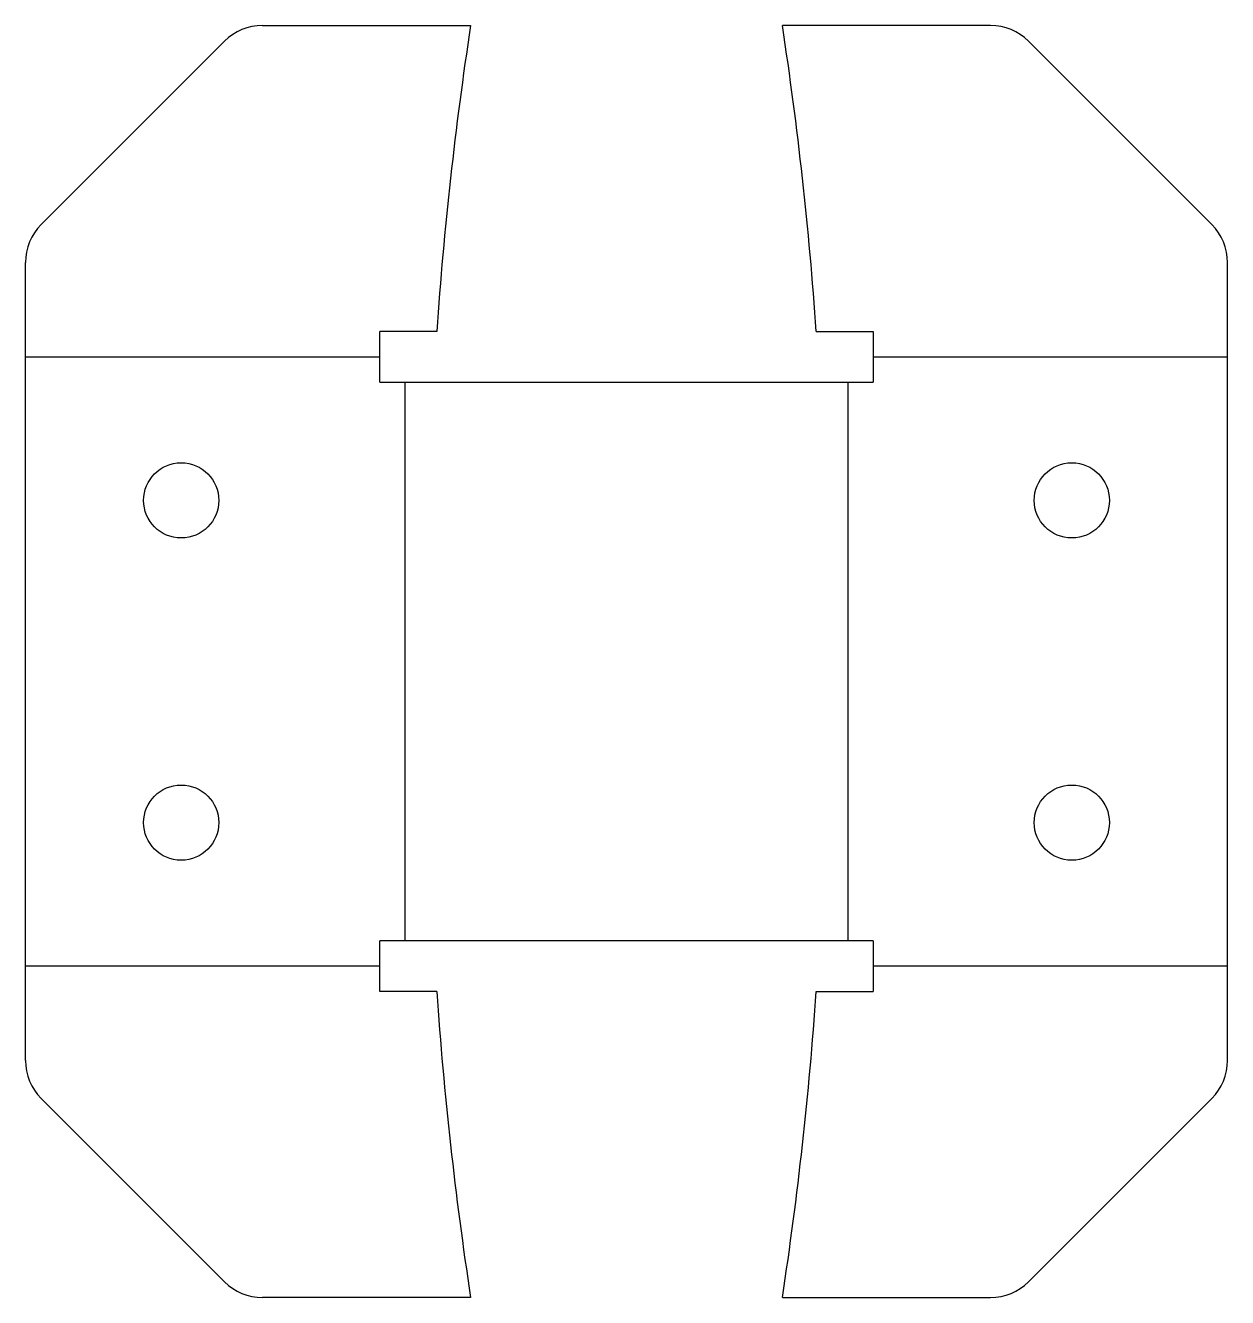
# Model space of a CAD drawing. Header units: millimetres. Extents: x -112 to 112, y 2922 to 3158.
import ezdxf

# ---------------------------------------------------------------- set-up
doc = ezdxf.new("R2010")
doc.units = ezdxf.units.MM

msp = doc.modelspace()

# ---------------------------------------------------------------- linework, layer by layer
for p, q in [((-67.782642, 3158.424778), (-29.030088, 3158.424778)), ((67.782642, 3158.424778), (29.030088, 3158.424778)), ((-108.995846, 3121.35371), (-74.85371, 3155.495846)), ((108.995846, 3121.35371), (74.85371, 3155.495846)), ((-111.924778, 2965.717358), (-111.924778, 3114.282642)), ((111.924778, 2965.717358), (111.924778, 3114.282642)), ((-35.342819, 3101.424778), (-45.924778, 3101.424778)), ((-45.924778, 3092), (-45.924778, 3101.424778)), ((35.342819, 3101.424778), (45.924778, 3101.424778)), ((45.924778, 3101.424778), (45.924778, 3092)), ((-45.924778, 3092), (45.924778, 3092)), ((-45.924778, 2978.575222), (-45.924778, 2988)), ((45.924778, 2988), (-45.924778, 2988)), ((45.924778, 2988), (45.924778, 2978.575222)), ((-35.342819, 2978.575222), (-45.924778, 2978.575222)), ((35.342819, 2978.575222), (45.924778, 2978.575222)), ((-74.85371, 2924.504154), (-108.995846, 2958.64629)), ((74.85371, 2924.504154), (108.995846, 2958.64629)), ((-29.030088, 2921.575222), (-67.782642, 2921.575222)), ((29.030088, 2921.575222), (67.782642, 2921.575222))]:
    msp.add_line(p, q)
at = {"color": 1}
for p, q in [((-111.924778, 3096.712389), (-45.924778, 3096.712389)), ((45.924778, 3096.712389), (111.924778, 3096.712389)), ((-41.212389, 2988), (-41.212389, 3092)), ((41.212389, 3092), (41.212389, 2988)), ((-45.924778, 2983.287611), (-111.924778, 2983.287611)), ((111.924778, 2983.287611), (45.924778, 2983.287611))]:
    msp.add_line(p, q, dxfattribs=at)
for centre in [(-82.924778, 3070), (82.924778, 3070), (-82.924778, 3010), (82.924778, 3010)]:
    msp.add_circle(centre, 7)
for centre, radius, start, end in [((-67.782642, 3148.424778), 10, 90, 135), ((663.075222, 3052.924778), 700.1, 171.332925, 176.027606), ((-663.075222, 3052.924778), 700.1, 3.972394, 8.667075), ((67.782642, 3148.424778), 10, 45, 90), ((-101.924778, 3114.282642), 10, 135, 180), ((101.924778, 3114.282642), 10, 0, 45), ((663.075222, 3027.075222), 700.1, 183.972394, 188.667075), ((-663.075222, 3027.075222), 700.1, 351.332925, 356.027606), ((-101.924778, 2965.717358), 10, 180, 225), ((101.924778, 2965.717358), 10, 315, 0), ((-67.782642, 2931.575222), 10, 225, 270), ((67.782642, 2931.575222), 10, 270, 315)]:
    msp.add_arc(centre, radius, start, end)

doc.saveas('drawing.dxf')
